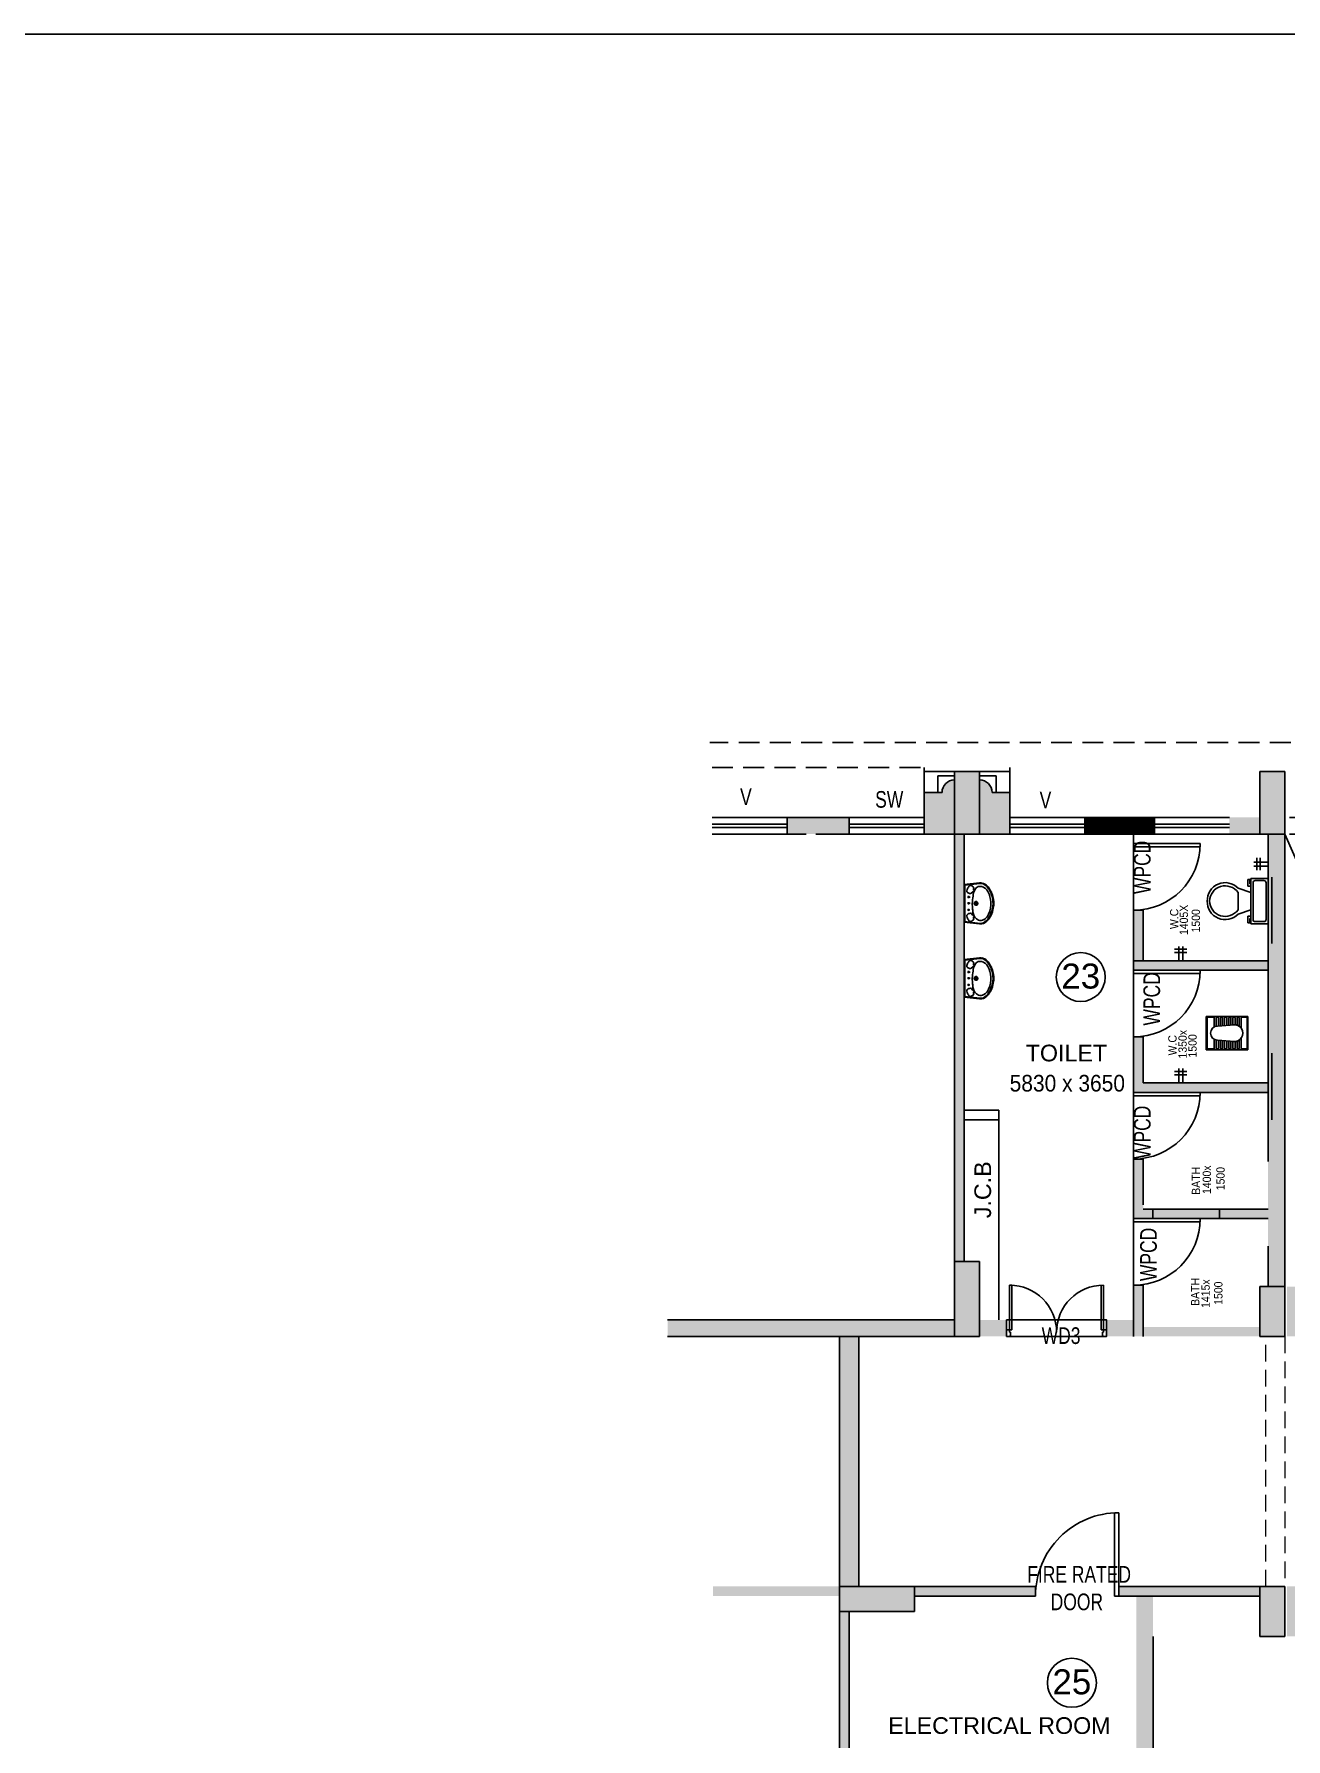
# Model space of a CAD drawing. Extents: x 11034434 to 11724204, y -4674497 to -3911811.
# Drawn here: x 11620267 to 11635292, y -4538362 to -4517903 of the extents above; entities that cross this region are included whole.
import ezdxf

# ---------------------------------------------------------------- set-up
doc = ezdxf.new("R2010")
doc.units = 0
doc.header["$MEASUREMENT"] = 0
for name, pattern in [('CENTER', [0]), ('DASHED', [0.75, 0.5, -0.25]), ('HIDDEN', [0.375, 0.25, -0.125])]:
    doc.linetypes.add(name, pattern=pattern)
doc.layers.get('0').update_dxf_attribs({"color": 251, "linetype": 'CONTINUOUS'})
for name, color, linetype in [('BEAM', 251, 'CONTINUOUS'), ('HATCH', 251, 'CONTINUOUS'), ('HS', 251, 'CONTINUOUS'), ('SECTION', 251, 'CONTINUOUS')]:
    doc.layers.add(name, color=color, linetype=linetype)
doc.styles.add('ARIAL', font='arial.ttf', dxfattribs={"width": 0.75})
doc.styles.get("Standard").update_dxf_attribs({"font": 'arial.ttf'})

msp = doc.modelspace()

# ---------------------------------------------------------------- hatches: boundary and pattern name
at = {"ltscale": 500}
for points in [[(11631314, -4526853, 0.4142136), (11631164, -4527003), (11630949, -4527003), (11630949, -4527303), (11630949, -4527503), (11631314, -4527503), (11631314, -4527503)], [(11631979, -4527303), (11631979, -4527003), (11631764, -4527003, 0.4142136), (11631614, -4526853), (11631614, -4527503), (11631979, -4527503)], [(11630049, -4527303), (11629304, -4527303), (11629304, -4527503), (11629534, -4527503), (11629542.5, -4527503), (11629657.5, -4527503), (11629649, -4527503), (11630049, -4527503)], [(11634614, -4527303), (11634979, -4527303), (11634979, -4527503), (11634614, -4527503)], [(11631429, -4527503), (11631314, -4527503), (11631314, -4532633), (11631429, -4532633)], [(11635076.8, -4532333), (11635076.8, -4532448), (11635079, -4532448), (11635079, -4532933), (11635279, -4532933), (11635279, -4527503), (11635079, -4527503)], [(11633464, -4529938), (11633464, -4530603), (11635079, -4530603), (11635079, -4530488), (11633579, -4530488), (11633579, -4529938)], [(11633464, -4533418), (11633464, -4532918), (11633579, -4532918), (11633579, -4533418)], [(11627870.7, -4533333), (11631314, -4533333), (11631314, -4533533), (11627870.7, -4533533)], [(11631939, -4533533), (11631614, -4533533), (11631614, -4533333), (11631939, -4533333)], [(11633464, -4533533), (11633139, -4533533), (11633139, -4533333), (11633464, -4533333)], [(11634979, -4533418), (11633464, -4533418), (11633464, -4533533), (11634979, -4533533)], [(11628415.2, -4536533), (11629934, -4536533), (11629934, -4536648), (11628415.2, -4536648)], [(11630834, -4536533), (11632285.4, -4536533), (11632285.4, -4536647.8), (11630834, -4536647.8)], [(11633285.4, -4536533.7), (11634979, -4536533.7), (11634979, -4536647.9), (11633285.4, -4536647.9)], [(11633497.2, -4536647.9), (11633497.2, -4540133), (11633697.2, -4540133), (11633697.2, -4536647.9)], [(11629934, -4536833), (11630049, -4536833), (11630049, -4540133), (11629934, -4540133)]]:
    msp.add_hatch(color=256, dxfattribs=at).paths.add_polyline_path(points)
h = msp.add_hatch(color=256, dxfattribs=at)
h.paths.add_polyline_path([(11633579, -4528418), (11633579, -4529023), (11633464, -4529023), (11633464, -4528418)])
h.paths.add_polyline_path([(11633464, -4529023), (11633464, -4529138), (11635079, -4529138), (11635079, -4529023)])
h = msp.add_hatch(color=256, dxfattribs=at)
h.paths.add_polyline_path([(11634495.1, -4532003), (11634495.1, -4532118), (11635079, -4532118), (11635079, -4532003)])
h.paths.add_polyline_path([(11634495.1, -4532118), (11634495.1, -4532003), (11633579, -4532003), (11633579, -4531403), (11633464, -4531403), (11633464, -4532118)])
at = {"layer": 'HATCH', "ltscale": 500}
h = msp.add_hatch(color=251, dxfattribs=at)
h.dxf.hatch_style = 1
h.paths.add_polyline_path([(11633364, -4566323), (11633664, -4566323), (11633664, -4567223), (11633364, -4567223)])
h.paths.add_polyline_path([(11676774, -4570188), (11677674, -4570188), (11677674, -4570488), (11676774, -4570488)])
h.paths.add_polyline_path([(11651189, -4576253), (11651489, -4576253), (11651489, -4577153), (11651189, -4577153)])
h.paths.add_polyline_path([(11673574, -4576253), (11674174, -4576253), (11674174, -4576553), (11673574, -4576553)])
h.paths.add_polyline_path([(11629934, -4558133), (11630684, -4558133), (11630684, -4558433), (11629934, -4558433)])
h.paths.add_polyline_path([(11629934, -4561663), (11630834, -4561663), (11630834, -4561963), (11629934, -4561963)])
h.paths.add_polyline_path([(11666915.7, -4576153), (11667744, -4576153), (11667744, -4576453), (11666915.7, -4576453)])
h.paths.add_polyline_path([(11643159, -4575553), (11643459, -4575553), (11643459, -4576453), (11643159, -4576453)])
h.paths.add_polyline_path([(11636989, -4575703), (11637289, -4575703), (11637289, -4576453), (11636989, -4576453)])
h.paths.add_polyline_path([(11636664, -4576478), (11636964, -4576478), (11636964, -4577228), (11636664, -4577228)])
h.paths.add_polyline_path([(11629934, -4547263), (11630684, -4547263), (11630684, -4547563), (11629934, -4547563)])
h.paths.add_polyline_path([(11676774, -4547263), (11677674, -4547263), (11677674, -4547563), (11676774, -4547563)])
h.paths.add_polyline_path([(11629834, -4566323), (11630134, -4566323), (11630134, -4567223), (11629834, -4567223)])
h.paths.add_polyline_path([(11636664, -4575703), (11636964, -4575703), (11636964, -4576453), (11636664, -4576453)])
h.paths.add_polyline_path([(11676674, -4533533), (11676974, -4533533), (11676974, -4532554.7), (11676674, -4532554.7)])
h.paths.add_polyline_path([(11629934, -4554533), (11630684, -4554533), (11630684, -4554833), (11629934, -4554833)])
h.paths.add_polyline_path([(11658389, -4576253), (11658689, -4576253), (11658689, -4577153), (11658389, -4577153)])
h.paths.add_polyline_path([(11676774, -4527303), (11677674, -4527303), (11677674, -4527603), (11676774, -4527603)])
h.paths.add_polyline_path([(11676774, -4543663), (11677674, -4543663), (11677674, -4543963), (11676774, -4543963)])
h.paths.add_polyline_path([(11629934, -4550933), (11630684, -4550933), (11630684, -4551233), (11629934, -4551233)])
h.paths.add_polyline_path([(11661989, -4570223), (11662289, -4570223), (11662289, -4571123), (11661989, -4571123)])
h.paths.add_polyline_path([(11676774, -4550933), (11677674, -4550933), (11677674, -4551233), (11676774, -4551233)])
h.paths.add_polyline_path([(11634979, -4536533), (11635279, -4536533), (11635279, -4537133), (11634979, -4537133)])
h.paths.add_polyline_path([(11629934, -4536533), (11630834, -4536533), (11630834, -4536833), (11629934, -4536833)])
h.paths.add_polyline_path([(11676774, -4536533), (11677574, -4536533), (11677574, -4536833), (11676774, -4536833)])
h.paths.add_polyline_path([(11673574, -4565263), (11674272.9, -4565263), (11674272.9, -4565563), (11673574, -4565563)])
h.paths.add_polyline_path([(11670744, -4576153), (11671572.3, -4576153), (11671572.3, -4576453), (11670744, -4576453)])
h.paths.add_polyline_path([(11676774, -4558133), (11677674, -4558133), (11677674, -4558433), (11676774, -4558433)])
h.paths.add_polyline_path([(11634979, -4532933), (11635279, -4532933), (11635279, -4533533), (11634979, -4533533)])
h.paths.add_polyline_path([(11635304, -4532933), (11635604, -4532933), (11635604, -4533533), (11635304, -4533533)])
h.paths.add_polyline_path([(11631314, -4532633), (11631614, -4532633), (11631614, -4533533), (11631314, -4533533)])
h.paths.add_polyline_path([(11676774, -4576153), (11677674, -4576153), (11677674, -4576453), (11676774, -4576453)])
h.paths.add_polyline_path([(11649424, -4525003), (11649724, -4525003), (11649724, -4525903), (11649424, -4525903)])
h.paths.add_polyline_path([(11655454, -4525003), (11655754, -4525003), (11655754, -4525903), (11655454, -4525903)])
h.paths.add_polyline_path([(11633364, -4575703), (11633664, -4575703), (11633664, -4576453), (11633364, -4576453)])
h.paths.add_polyline_path([(11635304, -4536533), (11635604, -4536533), (11635604, -4537133), (11635304, -4537133)])
h.paths.add_polyline_path([(11646124, -4525003), (11646424, -4525003), (11646424, -4525903), (11646124, -4525903)])
h.paths.add_polyline_path([(11631314, -4526753), (11631614, -4526753), (11631614, -4527503), (11631314, -4527503)])
h.paths.add_polyline_path([(11634979, -4540133), (11635279, -4540133), (11635279, -4540733), (11634979, -4540733)])
h.paths.add_polyline_path([(11635304, -4540733), (11635604, -4540733), (11635604, -4540133), (11635304, -4540133)])
h.paths.add_polyline_path([(11633364, -4561213), (11633664, -4561213), (11633664, -4561963), (11633364, -4561963)])
h.paths.add_polyline_path([(11634979, -4526753), (11635279, -4526753), (11635279, -4527503), (11634979, -4527503)])
h.paths.add_polyline_path([(11632914, -4576478), (11633664, -4576478), (11633664, -4576778), (11632914, -4576778)])
h.paths.add_polyline_path([(11661989, -4576253), (11662289, -4576253), (11662289, -4577153), (11661989, -4577153)])
h.paths.add_polyline_path([(11633364, -4570223), (11633664, -4570223), (11633664, -4570973), (11633364, -4570973)])
h.paths.add_polyline_path([(11654789, -4576253), (11655089, -4576253), (11655089, -4577153), (11654789, -4577153)])
h.paths.add_polyline_path([(11676774, -4540133), (11677674, -4540133), (11677674, -4540433), (11676774, -4540433)])
h.paths.add_polyline_path([(11629934, -4543663), (11630684, -4543663), (11630684, -4543963), (11629934, -4543963)])
h.paths.add_polyline_path([(11670744, -4576478), (11671344, -4576478), (11671344, -4576778), (11670744, -4576778)])
h.paths.add_polyline_path([(11629659, -4576478), (11630409, -4576478), (11630409, -4576778), (11629659, -4576778)])
h.paths.add_polyline_path([(11667144, -4576478), (11667744, -4576478), (11667744, -4576778), (11667144, -4576778)])
h.paths.add_polyline_path([(11630834, -4540133), (11629934, -4540133), (11629934, -4540433), (11630834, -4540433)])
h.paths.add_polyline_path([(11643159, -4570223), (11643459, -4570223), (11643459, -4571123), (11643159, -4571123)])
h.paths.add_polyline_path([(11647589, -4576253), (11647889, -4576253), (11647889, -4577153), (11647589, -4577153)])
h.paths.add_polyline_path([(11667444, -4570223), (11667744, -4570223), (11667744, -4571123), (11667444, -4571123)])
h.paths.add_polyline_path([(11676774, -4561663), (11677674, -4561663), (11677674, -4561963), (11676774, -4561963)])
h.paths.add_polyline_path([(11676774, -4566923), (11677752.3, -4566923), (11677752.3, -4567223), (11676774, -4567223)])
h.paths.add_polyline_path([(11637734, -4526603), (11638034, -4526603), (11638034, -4527503), (11637734, -4527503)])
edge = h.paths.add_edge_path()
edge.add_line((11658239, -4526603), (11658239, -4527503))
edge.add_line((11670744, -4567223), (11671722.3, -4567223))
edge.add_line((11636664, -4561213), (11636664, -4561963))
edge.add_line((11658539, -4533533), (11658539, -4532633))
edge.add_line((11636964, -4570973), (11636964, -4570223))
edge.add_line((11636989, -4570223), (11636989, -4570973))
h.paths.add_polyline_path([(11655454, -4566923), (11656354, -4566923), (11656354, -4567223), (11655454, -4567223)], flags=17)
h.paths.add_polyline_path([(11640094, -4566323), (11640394, -4566323), (11640394, -4567223), (11640094, -4567223)], flags=17)
h.paths.add_polyline_path([(11636989, -4566473), (11637289, -4566473), (11637289, -4567223), (11636989, -4567223)], flags=17)
h.paths.add_polyline_path([(11636989, -4570223), (11637289, -4570223), (11637289, -4570973), (11636989, -4570973)], flags=17)
h.paths.add_polyline_path([(11645445.7, -4566923), (11646424, -4566923), (11646424, -4567223), (11645445.7, -4567223)], flags=17)
h.paths.add_polyline_path([(11647249.9, -4570223), (11648228.1, -4570223), (11648228.1, -4570523), (11647249.9, -4570523)], flags=17)
h.paths.add_polyline_path([(11660814, -4566923), (11661714, -4566923), (11661714, -4567223), (11660814, -4567223)], flags=17)
h.paths.add_polyline_path([(11649424, -4566923), (11650402.3, -4566923), (11650402.3, -4567223), (11649424, -4567223)], flags=17)
h.paths.add_polyline_path([(11666844, -4566923), (11667744, -4566923), (11667744, -4567223), (11666844, -4567223)], flags=17)
h.paths.add_polyline_path([(11636664, -4566473), (11636964, -4566473), (11636964, -4567223), (11636664, -4567223)], flags=17)
h.paths.add_polyline_path([(11636664, -4570223), (11636964, -4570223), (11636964, -4570973), (11636664, -4570973)], flags=17)
h.paths.add_polyline_path([(11660814, -4540133), (11661714, -4540133), (11661714, -4540433), (11660814, -4540433)], flags=17)
h.paths.add_polyline_path([(11655454, -4532933), (11655754, -4532933), (11655754, -4533533), (11655454, -4533533)], flags=16)
h.paths.add_polyline_path([(11655454, -4547263), (11656354, -4547263), (11656354, -4547563), (11655454, -4547563)], flags=17)
h.paths.add_polyline_path([(11652224, -4531073), (11652824, -4531073), (11652824, -4531373), (11652224, -4531373)], flags=17)
h.paths.add_polyline_path([(11652224, -4533233), (11652824, -4533233), (11652824, -4533533), (11652224, -4533533)], flags=16)
h.paths.add_polyline_path([(11660814, -4561663), (11661714, -4561663), (11661714, -4561963), (11660814, -4561963)], flags=17)
h.paths.add_polyline_path([(11636664, -4561213), (11636964, -4561213), (11636964, -4561963), (11636664, -4561963)], flags=17)
h.paths.add_polyline_path([(11646424, -4551233), (11645524, -4551233), (11645524, -4550933), (11646424, -4550933)], flags=17)
h.paths.add_polyline_path([(11639494, -4558133), (11640394, -4558133), (11640394, -4558433), (11639494, -4558433)], flags=17)
h.paths.add_polyline_path([(11646124, -4561363), (11646424, -4561363), (11646424, -4562263), (11646124, -4562263)], flags=17)
h.paths.add_polyline_path([(11639494, -4561663), (11640394, -4561663), (11640394, -4561963), (11639494, -4561963)], flags=17)
h.paths.add_polyline_path([(11655454, -4558133), (11656354, -4558133), (11656354, -4558433), (11655454, -4558433)], flags=17)
h.paths.add_polyline_path([(11636989, -4561213), (11637289, -4561213), (11637289, -4561963), (11636989, -4561963)], flags=17)
h.paths.add_polyline_path([(11639494, -4554533), (11640394, -4554533), (11640394, -4554833), (11639494, -4554833)], flags=17)
h.paths.add_polyline_path([(11660814, -4543663), (11661714, -4543663), (11661714, -4543963), (11660814, -4543963)], flags=17)
h.paths.add_polyline_path([(11660814, -4554533), (11661714, -4554533), (11661714, -4554833), (11660814, -4554833)], flags=17)
h.paths.add_polyline_path([(11660814, -4550933), (11661714, -4550933), (11661714, -4551233), (11660814, -4551233)], flags=17)
h.paths.add_polyline_path([(11664314, -4565263), (11664914, -4565263), (11664914, -4565563), (11664314, -4565563)], flags=17)
h.paths.add_polyline_path([(11670744, -4547263), (11671644, -4547263), (11671644, -4547563), (11670744, -4547563)], flags=17)
h.paths.add_polyline_path([(11666844, -4547263), (11667744, -4547263), (11667744, -4547563), (11666844, -4547563)], flags=17)
h.paths.add_polyline_path([(11649424, -4554233), (11649724, -4554233), (11649724, -4555133), (11649424, -4555133)], flags=17)
h.paths.add_polyline_path([(11655454, -4554533), (11656354, -4554533), (11656354, -4554833), (11655454, -4554833)], flags=17)
h.paths.add_polyline_path([(11670744, -4566923), (11671722.3, -4566923), (11671722.3, -4567223), (11670744, -4567223)], flags=17)
h.paths.add_polyline_path([(11646124, -4554233), (11646424, -4554233), (11646424, -4555133), (11646124, -4555133)], flags=17)
h.paths.add_polyline_path([(11667444, -4554233), (11667744, -4554233), (11667744, -4555133), (11667444, -4555133)], flags=17)
h.paths.add_polyline_path([(11649424, -4547263), (11650324, -4547263), (11650324, -4547563), (11649424, -4547563)], flags=17)
h.paths.add_polyline_path([(11662541.5, -4533233), (11663441.5, -4533233), (11663441.5, -4533533), (11662541.5, -4533533)], flags=17)
h.paths.add_polyline_path([(11666844, -4533233), (11667744, -4533233), (11667744, -4533533), (11666844, -4533533)], flags=17)
h.paths.add_polyline_path([(11670744, -4533233), (11671644, -4533233), (11671644, -4533533), (11670744, -4533533)], flags=17)
h.paths.add_polyline_path([(11655454, -4550933), (11656354, -4550933), (11656354, -4551233), (11655454, -4551233)], flags=17)
h.paths.add_polyline_path([(11649424, -4550933), (11650324, -4550933), (11650324, -4551233), (11649424, -4551233)], flags=17)
h.paths.add_polyline_path([(11642994, -4565263), (11643594, -4565263), (11643594, -4565563), (11642994, -4565563)], flags=17)
h.paths.add_polyline_path([(11655454, -4540133), (11656354, -4540133), (11656354, -4540433), (11655454, -4540433)], flags=17)
h.paths.add_polyline_path([(11639494, -4550933), (11640394, -4550933), (11640394, -4551233), (11639494, -4551233)], flags=17)
h.paths.add_polyline_path([(11670744, -4550933), (11671644, -4550933), (11671644, -4551233), (11670744, -4551233)], flags=17)
h.paths.add_polyline_path([(11666844, -4550933), (11667744, -4550933), (11667744, -4551233), (11666844, -4551233)], flags=17)
h.paths.add_polyline_path([(11670744, -4554233), (11671044, -4554233), (11671044, -4555133), (11670744, -4555133)], flags=17)
h.paths.add_polyline_path([(11649424, -4557833), (11649724, -4557833), (11649724, -4558733), (11649424, -4558733)], flags=17)
h.paths.add_polyline_path([(11670744, -4561363), (11671044, -4561363), (11671044, -4562263), (11670744, -4562263)], flags=17)
h.paths.add_polyline_path([(11655454, -4543663), (11656354, -4543663), (11656354, -4543963), (11655454, -4543963)], flags=17)
h.paths.add_polyline_path([(11667444, -4543363), (11667744, -4543363), (11667744, -4544263), (11667444, -4544263)], flags=17)
h.paths.add_polyline_path([(11670744, -4543363), (11671044, -4543363), (11671044, -4544263), (11670744, -4544263)], flags=17)
h.paths.add_polyline_path([(11645524, -4547263), (11646424, -4547263), (11646424, -4547563), (11645524, -4547563)], flags=17)
h.paths.add_polyline_path([(11660618.7, -4547262.8), (11661714, -4547263), (11661714, -4547563), (11660618.7, -4547562.8)], flags=17)
h.paths.add_polyline_path([(11639494, -4547263), (11640394, -4547263), (11640394, -4547563), (11639494, -4547563)], flags=17)
h.paths.add_polyline_path([(11654449.9, -4570223), (11655428.1, -4570223), (11655428.1, -4570523), (11654449.9, -4570523)], flags=17)
h.paths.add_polyline_path([(11646124, -4557833), (11646424, -4557833), (11646424, -4558733), (11646124, -4558733)], flags=17)
h.paths.add_polyline_path([(11641979, -4527503), (11642279, -4527503), (11642279, -4526703), (11641979, -4526703)], flags=17)
h.paths.add_polyline_path([(11670744, -4539833), (11671044, -4539833), (11671044, -4540733), (11670744, -4540733)], flags=17)
h.paths.add_polyline_path([(11646124, -4530473), (11646424, -4530473), (11646424, -4531373), (11646124, -4531373)], flags=17)
h.paths.add_polyline_path([(11660814, -4536533), (11661714, -4536533), (11661714, -4536833), (11660814, -4536833)], flags=17)
h.paths.add_polyline_path([(11655454, -4530473), (11655754, -4530473), (11655754, -4531373), (11655454, -4531373)], flags=17)
h.paths.add_polyline_path([(11641979, -4532633), (11642279, -4532633), (11642279, -4533533), (11641979, -4533533)], flags=17)
h.paths.add_polyline_path([(11658239, -4532633), (11658539, -4532633), (11658539, -4533533), (11658239, -4533533)], flags=16)
h.paths.add_polyline_path([(11639494, -4536533), (11640394, -4536533), (11640394, -4536833), (11639494, -4536833)], flags=17)
h.paths.add_polyline_path([(11649424, -4536533), (11650069, -4536533), (11650069, -4536833), (11649424, -4536833)], flags=17)
h.paths.add_polyline_path([(11637734, -4532633), (11638034, -4532633), (11638034, -4533533), (11637734, -4533533)], flags=17)
h.paths.add_polyline_path([(11667444, -4526603), (11667744, -4526603), (11667744, -4527503), (11667444, -4527503)], flags=17)
h.paths.add_polyline_path([(11646124, -4532633), (11646424, -4532633), (11646424, -4533533), (11646124, -4533533)], flags=17)
h.paths.add_polyline_path([(11662841.5, -4526603), (11663141.5, -4526603), (11663141.5, -4527503), (11662841.5, -4527503)], flags=17)
h.paths.add_polyline_path([(11670744, -4536533), (11671644, -4536533), (11671644, -4536833), (11670744, -4536833)], flags=17)
h.paths.add_polyline_path([(11646124, -4543363), (11646424, -4543363), (11646424, -4544263), (11646124, -4544263)], flags=17)
h.paths.add_polyline_path([(11639494, -4540133), (11640394, -4540133), (11640394, -4540433), (11639494, -4540433)], flags=17)
h.paths.add_polyline_path([(11658239, -4526603), (11658539, -4526603), (11658539, -4527503), (11658239, -4527503)], flags=17)
h.paths.add_polyline_path([(11666844, -4536533), (11667744, -4536533), (11667744, -4536833), (11666844, -4536833)], flags=17)
h.paths.add_polyline_path([(11670744, -4526603), (11671044, -4526603), (11671044, -4527503), (11670744, -4527503)], flags=17)
h.paths.add_polyline_path([(11658049.9, -4570223), (11659028.1, -4570223), (11659028.1, -4570523), (11658049.9, -4570523)], flags=17)
h.paths.add_polyline_path([(11655454, -4536533), (11656354, -4536533), (11656354, -4536833), (11655454, -4536833)], flags=17)
h.paths.add_polyline_path([(11655454, -4561663), (11656354, -4561663), (11656354, -4561963), (11655454, -4561963)], flags=17)
h.paths.add_polyline_path([(11649424, -4539833), (11649724, -4539833), (11649724, -4540733), (11649424, -4540733)], flags=17)
h.paths.add_polyline_path([(11660814, -4558133), (11661714, -4558133), (11661714, -4558433), (11660814, -4558433)], flags=17)
h.paths.add_polyline_path([(11646124, -4540733), (11646424, -4540733), (11646424, -4539835.4), (11646124, -4539835.4)], flags=17)
h.paths.add_polyline_path([(11667444, -4557833), (11667744, -4557833), (11667744, -4558733), (11667444, -4558733)], flags=17)
h.paths.add_polyline_path([(11649424, -4561363), (11649724, -4561363), (11649724, -4562263), (11649424, -4562263)], flags=17)
h.paths.add_polyline_path([(11670744, -4557833), (11671044, -4557833), (11671044, -4558733), (11670744, -4558733)], flags=17)
h.paths.add_polyline_path([(11645445.7, -4536533), (11646424, -4536533), (11646424, -4536833), (11645445.7, -4536833)], flags=17)
h.paths.add_polyline_path([(11667444, -4561363), (11667744, -4561363), (11667744, -4562263), (11667444, -4562263)], flags=17)
h.paths.add_polyline_path([(11649424, -4543363), (11649724, -4543363), (11649724, -4544263), (11649424, -4544263)], flags=17)
h.paths.add_polyline_path([(11639494, -4543663), (11640394, -4543663), (11640394, -4543963), (11639494, -4543963)], flags=17)
h.paths.add_polyline_path([(11667444, -4539833), (11667744, -4539833), (11667744, -4540733), (11667444, -4540733)], flags=17)
h.paths.add_polyline_path([(11671044, -4570280.2), (11670744, -4570280.2), (11670744, -4571201.3), (11671044, -4571201.3)])
at = {"layer": 'HS', "linetype": 'CENTER', "ltscale": 500, "true_color": 0x636466}
h = msp.add_hatch(dxfattribs=at)
h.set_pattern_fill('ANSI31', color=251)
h.set_pattern_definition([(45, (348973.33256, 82478.97014), (-0.0883883476483, 0.0883883476483), [])])
h.paths.add_polyline_path([(11633714, -4527303), (11632879, -4527303), (11632879, -4527503), (11633295.8, -4527503), (11633714, -4527503)])
at = {"layer": 'HS', "ltscale": 500}
h = msp.add_hatch(color=256, dxfattribs=at)
h.dxf.hatch_style = 1
h.paths.add_polyline_path([(11630164, -4533533), (11629934, -4533533), (11629934, -4536533), (11630164, -4536533)])

# ---------------------------------------------------------------- linework, layer by layer
at = {"color": 240, "linetype": 'CENTER', "ltscale": 500, "true_color": 0xed1f24}
msp.add_line((11677874, -4517903), (11597874, -4517903), dxfattribs=at)
at = {"linetype": 'DASHED', "lineweight": 25, "ltscale": 500}
for p, q in [((11646224, -4526403), (11628377, -4526403)), ((11628404, -4526703), (11630949, -4526703)), ((11630949, -4526753), (11630949, -4526703)), ((11631979, -4526753), (11631979, -4526703)), ((11637834, -4527303), (11635279, -4527303)), ((11637834, -4527503), (11635279, -4527503))]:
    msp.add_line(p, q, dxfattribs=at)
at = {"lineweight": 25}
for p, q in [((11630949, -4527003), (11630949, -4526753)), ((11630949, -4526753), (11631979, -4526753)), ((11631114, -4527003), (11631114, -4526803)), ((11631114, -4526803), (11631314, -4526803)), ((11631314, -4533533), (11631314, -4526753)), ((11631614, -4527503), (11631614, -4526753)), ((11631814, -4526803), (11631614, -4526803)), ((11631814, -4527003), (11631814, -4526803)), ((11631979, -4527003), (11631979, -4526753)), ((11634979, -4526753), (11634979, -4527503)), ((11635279, -4526753), (11634979, -4526753)), ((11635279, -4533533), (11635279, -4526753)), ((11630949, -4527003), (11631164, -4527003)), ((11630949, -4527003), (11630949, -4527503)), ((11631979, -4527003), (11631764, -4527003)), ((11631979, -4527003), (11631979, -4527503)), ((11628404, -4527303), (11630949, -4527303)), ((11629304, -4527303), (11628404, -4527303)), ((11629304, -4527383), (11628404, -4527383)), ((11629304, -4527303), (11629304, -4527503)), ((11630049, -4527303), (11630049, -4527503)), ((11630949, -4527303), (11630049, -4527303)), ((11630949, -4527383), (11630049, -4527383)), ((11634614, -4527303), (11631979, -4527303)), ((11632879, -4527303), (11632879, -4527503)), ((11633714, -4527303), (11633714, -4527503)), ((11629304, -4527423), (11628404, -4527423)), ((11628404, -4527503), (11629534, -4527503)), ((11629304, -4527503), (11628404, -4527503)), ((11629649, -4527503), (11631314, -4527503)), ((11630949, -4527423), (11630049, -4527423)), ((11630949, -4527503), (11630049, -4527503)), ((11631314, -4527503), (11632879, -4527503)), ((11631429, -4527503), (11631429, -4532633)), ((11632367.2, -4527503), (11632638.7, -4527503)), ((11632638.7, -4527503), (11632910.3, -4527503)), ((11632879, -4527503), (11633295.8, -4527503)), ((11633279, -4527503), (11633714, -4527503)), ((11633295.8, -4527503), (11633748.3, -4527503)), ((11633464, -4528418), (11633464, -4527503)), ((11633464, -4527618), (11634264, -4527618)), ((11633869.3, -4527503), (11633597.7, -4527503)), ((11634979, -4527503), (11633869.3, -4527503)), ((11634340.1, -4527503), (11634611.6, -4527503)), ((11634611.6, -4527503), (11634883.2, -4527503)), ((11634979, -4527503), (11635279, -4527503)), ((11635079, -4531433), (11635079, -4527503)), ((11635279, -4527503), (11637799, -4533223.5)), ((11633464, -4527658), (11634263, -4527658)), ((11634941.9, -4527934.8), (11634941.9, -4527787.9)), ((11634981.9, -4527934.8), (11634981.9, -4527787.9)), ((11635079, -4527840.4), (11634907.8, -4527840.4)), ((11635079, -4527890.4), (11634907.8, -4527890.4)), ((11635124, -4528818), (11635124, -4528019)), ((11631429, -4528108.9), (11631613.7, -4528088.2)), ((11631429, -4528116.9), (11631620.4, -4528095.4)), ((11631429, -4528108.9), (11631429, -4528561.4)), ((11631438.6, -4528124), (11631439.7, -4528541.9)), ((11634872.1, -4528204.6), (11634716.9, -4528152.9)), ((11634716.9, -4528204.6), (11634716.9, -4528411.5)), ((11634833.3, -4528127.1), (11634833.3, -4528049.5)), ((11634833.3, -4528049.5), (11634859.2, -4528049.5)), ((11634872.1, -4528127.1), (11634833.3, -4528127.1)), ((11634859.2, -4528049.5), (11634859.2, -4528101.2)), ((11634859.2, -4528101.2), (11634872.1, -4528101.2)), ((11634872.1, -4528579.6), (11634872.1, -4528036.5)), ((11634872.1, -4528036.5), (11635079, -4528036.5)), ((11634898, -4528527.9), (11634898, -4528088.3)), ((11635027.3, -4528062.4), (11634923.8, -4528062.4)), ((11635053.1, -4528088.3), (11635053.1, -4528527.9)), ((11635079, -4528036.5), (11635079, -4528579.6)), ((11631500.9, -4528259.8), (11631468.4, -4528259.8)), ((11631500.9, -4528334.5), (11631468.4, -4528334.5)), ((11631495.7, -4528413.8), (11631468.4, -4528413.8)), ((11631483.4, -4528271.9), (11631483.4, -4528245.6)), ((11631483.4, -4528346.6), (11631483.4, -4528320.4)), ((11631483.4, -4528425.9), (11631483.4, -4528399.7)), ((11631602.4, -4528336), (11631541, -4528336)), ((11631572.3, -4528305.8), (11631572.3, -4528366.1)), ((11633464, -4528418), (11633579, -4528418)), ((11633579, -4528418), (11633579, -4529023)), ((11634872.1, -4528411.5), (11634716.9, -4528463.3)), ((11631429, -4528553.4), (11631620.4, -4528574.8)), ((11631429, -4528561.4), (11631613.7, -4528582.1)), ((11634833.3, -4528489.1), (11634833.3, -4528566.7)), ((11634872.1, -4528489.1), (11634833.3, -4528489.1)), ((11634833.3, -4528566.7), (11634859.2, -4528566.7)), ((11634859.2, -4528566.7), (11634859.2, -4528515)), ((11634859.2, -4528515), (11634872.1, -4528515)), ((11635079, -4528579.6), (11634872.1, -4528579.6)), ((11635027.3, -4528553.8), (11634923.8, -4528553.8)), ((11631429, -4529008.5), (11631613.7, -4528987.8)), ((11631429, -4529016.5), (11631620.4, -4528995)), ((11631429, -4529008.5), (11631429, -4529460.9)), ((11631438.6, -4529023.6), (11631439.7, -4529441.5)), ((11633579, -4529023), (11635079, -4529023)), ((11634100.5, -4528885.9), (11633953.6, -4528885.9)), ((11634100.5, -4528925.9), (11633953.6, -4528925.9)), ((11634006.1, -4529023), (11634006.1, -4528851.8)), ((11634056.1, -4529023), (11634056.1, -4528851.8)), ((11631500.9, -4529159.3), (11631468.4, -4529159.3)), ((11631500.9, -4529234.1), (11631468.4, -4529234.1)), ((11631483.4, -4529171.4), (11631483.4, -4529145.2)), ((11631483.4, -4529246.2), (11631483.4, -4529220)), ((11631602.4, -4529235.6), (11631541, -4529235.6)), ((11631572.3, -4529205.3), (11631572.3, -4529265.7)), ((11633464, -4529138), (11635079, -4529138)), ((11633464, -4529138), (11633464, -4532068)), ((11633464, -4529178), (11634263, -4529178)), ((11631429, -4529453), (11631620.4, -4529474.4)), ((11631429, -4529460.9), (11631613.7, -4529481.6)), ((11631495.7, -4529313.4), (11631468.4, -4529313.4)), ((11631483.4, -4529325.5), (11631483.4, -4529299.2)), ((11634836.4, -4529692.3), (11634336.4, -4529692.3)), ((11634336.4, -4529692.3), (11634336.4, -4530092.3)), ((11634346.4, -4529712.3), (11634346.4, -4530072.3)), ((11634356.4, -4529702.3), (11634421.4, -4529702.3)), ((11634431.4, -4529817.3), (11634431.4, -4529712.3)), ((11634456.4, -4529808.7), (11634456.4, -4529712.3)), ((11634466.4, -4529702.3), (11634471.4, -4529702.3)), ((11634674.4, -4529792.3), (11634471.4, -4529807.3)), ((11634481.4, -4529806.6), (11634481.4, -4529712.3)), ((11634506.4, -4529804.8), (11634506.4, -4529712.3)), ((11634516.4, -4529702.3), (11634521.4, -4529702.3)), ((11634531.4, -4529802.9), (11634531.4, -4529712.3)), ((11634556.4, -4529801.1), (11634556.4, -4529712.3)), ((11634566.4, -4529702.3), (11634571.4, -4529702.3)), ((11634581.4, -4529799.2), (11634581.4, -4529712.3)), ((11634606.4, -4529797.4), (11634606.4, -4529712.3)), ((11634616.4, -4529702.3), (11634621.4, -4529702.3)), ((11634631.4, -4529795.5), (11634631.4, -4529712.3)), ((11634656.4, -4529793.7), (11634656.4, -4529712.3)), ((11634666.4, -4529702.3), (11634671.4, -4529702.3)), ((11634681.4, -4529792.6), (11634681.4, -4529712.3)), ((11634706.4, -4529797.6), (11634706.4, -4529712.3)), ((11634716.4, -4529702.3), (11634721.4, -4529702.3)), ((11634731.4, -4529810.1), (11634731.4, -4529712.3)), ((11634756.4, -4529835), (11634756.4, -4529712.3)), ((11634766.4, -4529702.3), (11634816.4, -4529702.3)), ((11634826.4, -4530072.3), (11634826.4, -4529712.3)), ((11634836.4, -4530092.3), (11634836.4, -4529692.3)), ((11633464, -4529938), (11633579, -4529938)), ((11633579, -4529938), (11633579, -4530488)), ((11634431.4, -4529967.3), (11634431.4, -4530072.3)), ((11634456.4, -4529976), (11634456.4, -4530072.3)), ((11634674.4, -4529992.3), (11634471.4, -4529977.3)), ((11634481.4, -4529978.1), (11634481.4, -4530072.3)), ((11634506.4, -4529979.9), (11634506.4, -4530072.3)), ((11634531.4, -4529981.8), (11634531.4, -4530072.3)), ((11634556.4, -4529983.6), (11634556.4, -4530072.3)), ((11634581.4, -4529985.5), (11634581.4, -4530072.3)), ((11634606.4, -4529987.3), (11634606.4, -4530072.3)), ((11634631.4, -4529989.2), (11634631.4, -4530072.3)), ((11634656.4, -4529991), (11634656.4, -4530072.3)), ((11634681.4, -4529992.1), (11634681.4, -4530072.3)), ((11634706.4, -4529987.1), (11634706.4, -4530072.3)), ((11634731.4, -4529974.5), (11634731.4, -4530072.3)), ((11634756.4, -4529949.7), (11634756.4, -4530072.3)), ((11634336.4, -4530092.3), (11634836.4, -4530092.3)), ((11634356.4, -4530082.3), (11634421.4, -4530082.3)), ((11634466.4, -4530082.3), (11634471.4, -4530082.3)), ((11634516.4, -4530082.3), (11634521.4, -4530082.3)), ((11634566.4, -4530082.3), (11634571.4, -4530082.3)), ((11634616.4, -4530082.3), (11634621.4, -4530082.3)), ((11634666.4, -4530082.3), (11634671.4, -4530082.3)), ((11634716.4, -4530082.3), (11634721.4, -4530082.3)), ((11634766.4, -4530082.3), (11634816.4, -4530082.3)), ((11635124, -4530933), (11635124, -4530134)), ((11634100.5, -4530350.9), (11633953.6, -4530350.9)), ((11634100.5, -4530390.9), (11633953.6, -4530390.9)), ((11634006.1, -4530488), (11634006.1, -4530316.8)), ((11634056.1, -4530488), (11634056.1, -4530316.8)), ((11633464, -4530603), (11635079, -4530603)), ((11633464, -4530643), (11634263, -4530643)), ((11633579, -4530488), (11635079, -4530488)), ((11631429, -4530818), (11631844, -4530818)), ((11631844, -4530818), (11631844, -4533333)), ((11631429, -4530933), (11631844, -4530933)), ((11633464, -4531403), (11633579, -4531403)), ((11633579, -4531403), (11633579, -4531953)), ((11633464, -4532118), (11633464, -4533533)), ((11633464, -4532118), (11635079, -4532118)), ((11633579, -4532003), (11635079, -4532003)), ((11633464, -4532158), (11634263, -4532158)), ((11635079, -4532933), (11635079, -4532448)), ((11631614, -4532633), (11631314, -4532633)), ((11631614, -4533533), (11631614, -4532633)), ((11631975, -4533481), (11631975, -4532917)), ((11631975, -4532917), (11632003, -4532917)), ((11632003, -4533453), (11632003, -4532917)), ((11633075, -4533453), (11633075, -4532917)), ((11633103, -4533481), (11633103, -4532917)), ((11633464, -4532918), (11633579, -4532918)), ((11633579, -4532918), (11633579, -4533533)), ((11634979, -4532933), (11634979, -4533533)), ((11635279, -4532933), (11634979, -4532933)), ((11629934, -4540133), (11629934, -4533533)), ((11630164, -4533533), (11630164, -4536533)), ((11631314, -4533533), (11631614, -4533533)), ((11631939, -4533533), (11631939, -4533418)), ((11632003, -4533453), (11631939, -4533453)), ((11631939, -4533533), (11631975, -4533533)), ((11633139, -4533533), (11631939, -4533533)), ((11631987, -4533481), (11631975, -4533481)), ((11631975, -4533533), (11631975, -4533531)), ((11631987, -4533521), (11631985, -4533521)), ((11631987, -4533521), (11631987, -4533481)), ((11633139, -4533453), (11633075, -4533453)), ((11633091, -4533481), (11633103, -4533481)), ((11633091, -4533521), (11633091, -4533481)), ((11633091, -4533521), (11633093, -4533521)), ((11633103, -4533533), (11633103, -4533531)), ((11633139, -4533533), (11633103, -4533533)), ((11634979, -4533533), (11635279, -4533533)), ((11633235.4, -4536647.9), (11633236, -4535649.2)), ((11633285.4, -4536648), (11633286, -4535648)), ((11630834, -4536533), (11629934, -4536533)), ((11630834, -4536833), (11630834, -4536533)), ((11632285.4, -4536533.5), (11630834, -4536533)), ((11632285.4, -4536533.5), (11632285.4, -4536647.8)), ((11633285.4, -4536532.9), (11633285.4, -4536648)), ((11634979, -4536533), (11633285.4, -4536533.7)), ((11634979, -4536533), (11634979, -4537133)), ((11635279, -4536533), (11634979, -4536533)), ((11635279, -4537133), (11635279, -4536533)), ((11632285.4, -4536647.9), (11630834, -4536647.9)), ((11633235.4, -4536647.9), (11633285.4, -4536648)), ((11634979, -4536647.9), (11633285.4, -4536647.9)), ((11629934, -4536833), (11630834, -4536833)), ((11630049, -4540133), (11630049, -4536833)), ((11633697.2, -4540133), (11633697.2, -4537133)), ((11634979, -4537133), (11635279, -4537133))]:
    msp.add_line(p, q, dxfattribs=at)
at = {"lineweight": 25, "ltscale": 2}
for p, q in [((11632879, -4527383), (11631979, -4527383)), ((11634614, -4527383), (11633714, -4527383)), ((11632879, -4527423), (11631979, -4527423)), ((11634614, -4527423), (11633714, -4527423))]:
    msp.add_line(p, q, dxfattribs=at)
at = {"lineweight": 25, "ltscale": 500}
msp.add_line((11635079, -4532118), (11634818.6, -4532118), dxfattribs=at)
at = {"lineweight": -3, "ltscale": 500}
for centre in [(11632829.3, -4529219), (11632722.6, -4537688.7)]:
    msp.add_circle(centre, 293.8, dxfattribs=at)
at = {"lineweight": -3}
for centre, start, end in [((11631314, -4527003), 90, 180), ((11631614, -4527003), 0, 90)]:
    msp.add_arc(centre, 150, start, end, dxfattribs=at)
for centre, radius, start, end in [((11634356.4, -4529712.3), 10, 90, 180.00309), ((11634471.4, -4529892.3), 85, 90, 270), ((11634421.4, -4529712.3), 10, 0, 90), ((11634466.4, -4529712.3), 10, 90, 180), ((11634471.4, -4529712.3), 10, 0, 90), ((11634516.4, -4529712.3), 10, 90, 180), ((11634521.4, -4529712.3), 10, 0, 90), ((11634566.4, -4529712.3), 10, 90, 180), ((11634571.4, -4529712.3), 10, 0, 90), ((11634616.4, -4529712.3), 10, 90, 180), ((11634621.4, -4529712.3), 10, 0, 90), ((11634666.4, -4529712.3), 10, 90, 180), ((11634674.4, -4529892.3), 100, 261.55022, 98.44978), ((11634671.4, -4529712.3), 10, 0, 90), ((11634716.4, -4529712.3), 10, 90, 180), ((11634721.4, -4529712.3), 10, 0, 90), ((11634766.4, -4529712.3), 10, 90, 180), ((11634816.4, -4529712.3), 10, 0, 90), ((11634356.4, -4530072.3), 10, 180, 270), ((11634421.4, -4530072.3), 10, 270, 0), ((11634466.4, -4530072.3), 10, 180, 270), ((11634471.4, -4530072.3), 10, 270, 0), ((11634516.4, -4530072.3), 10, 180, 270), ((11634521.4, -4530072.3), 10, 270, 0), ((11634566.4, -4530072.3), 10, 180, 270), ((11634571.4, -4530072.3), 10, 270, 0), ((11634616.4, -4530072.3), 10, 180, 270), ((11634621.4, -4530072.3), 10, 270, 0), ((11634666.4, -4530072.3), 10, 180, 270), ((11634671.4, -4530072.3), 10, 270, 0), ((11634716.4, -4530072.3), 10, 180, 270), ((11634721.4, -4530072.3), 10, 270, 0), ((11634766.4, -4530072.3), 10, 180, 270), ((11634816.4, -4530072.3), 10, 270, 0), ((11631975, -4533481), 564, 0, 90), ((11633103, -4533481), 564, 90, 180), ((11631975, -4533521), 10, 270, 0), ((11633103, -4533521), 10, 180, 270)]:
    msp.add_arc(centre, radius, start, end)
for centre, major_axis, start_param, end_param in [((11633464, -4527618), (-800, -1.7), 1.568716, 3.1395123), ((11631414.4, -4528128.8), (0, -24.7), 1.7654674, 2.50956), ((11631495.2, -4528184.9), (0, -34), 4.2221211, 5.0849582), ((11631503.8, -4528169), (0.1, -49.2), -0.960797, -0.2254119), ((11631584, -4528211.2), (-0.3, -126.1), 4.0271905, 4.3730335), ((11631505, -4528140.5), (0, -20.7), 2.6618836, 4.2448997), ((11631501.7, -4528186.4), (-0.1, -31.9), -0.2767666, 0.5253072), ((11631496.7, -4528176.1), (0.3, -56.9), 2.1764576, 2.8166911), ((11631543.3, -4528221.6), (0.2, -26.8), 3.6288583, 4.4202337), ((11631535.8, -4528204.8), (-0.03, -8.55), 1.4551881, 3.796569), ((11631702.3, -4528259.2), (0.1, -166.8), 4.1811118, 4.6415593), ((11631549.5, -4528172.2), (-6.08, -6.08), 4.7305459, 6.1279799), ((11631550.5, -4528173.6), (6.17, -6.17), 4.3547788, 6.0271235), ((11631529.5, -4528154.9), (0, -17.9), 0.8808481, 2.2609081), ((11631631.8, -4528206.9), (0, -80.1), 3.5544949, 4.2995475), ((11631620.3, -4528225.9), (0, -94.7), 2.8905372, 3.3629836), ((11631623.8, -4528170.8), (-0.1, -83.2), 2.8501182, 3.2647513), ((11631627.4, -4528173.2), (0, -78.1), 2.5623759, 3.2316934), ((11631602.3, -4528253.1), (0.2, -126), 2.0540554, 2.8027512), ((11631626.4, -4528194.9), (-0.1, -106), 2.3105523, 2.9425723), ((11631610.9, -4528215.8), (-0.1, -123.1), 2.1274352, 2.6400922), ((11631495.3, -4528319.7), (0.2, -287), 1.8089811, 2.3228038), ((11631501.7, -4528322.1), (0, -247.5), 1.5798089, 2.1127917), ((11631563.7, -4528281.4), (-0.2, -200.3), 1.8682154, 2.2817889), ((11631474.2, -4528335.5), (0, -302.7), 1.155365, 1.9521887), ((11634561.7, -4528300.3), (-151.4, 151.4), 4.6862388, 7.1051456), ((11634562.5, -4528313.6), (-133.6, 133.6), 4.5416015, 7.0393183), ((11634920.6, -4528085), (-16.2, 16.2), -0.9272954, 0.9272949), ((11635030.5, -4528085), (16.2, 16.2), 5.3558899, 7.2104803), ((11631483.4, -4528259.8), (0.02, -6.43), 3.1390351, 9.4222204), ((11631483.4, -4528413.8), (0.02, -6.43), 3.1390351, 9.4222204), ((11631483.4, -4528334.5), (0.08, -6.43), 3.1288296, 9.4120149), ((11632327.2, -4528369.7), (0.8, -800.7), 4.5581593, 4.668067), ((11632259.4, -4528332), (0.1, -732.1), -1.5666704, -1.4740791), ((11631826.3, -4528380.9), (-0.3, -296.4), -1.4957942, -1.328336), ((11631572.3, -4528336), (0, -21.6), 3.1412542, 9.4244395), ((11631572.3, -4528336), (-0.1, -15.5), 3.1453081, 9.4284934), ((11631572.3, -4528336), (0, -10.9), 3.1420474, 9.4252327), ((11631488.7, -4528346.5), (-0.1, -293.9), 0.8098555, 1.4144101), ((11631452.3, -4528339.8), (0, -297.5), 1.1414952, 1.637774), ((11631511.7, -4528331.3), (-0.1, -274.2), 1.3465941, 1.8651752), ((11634561.7, -4528315.9), (151.4, 151.4), 2.3196319, 4.7385387), ((11634562.5, -4528302.6), (-133.6, 133.6), 0.8146628, 3.3123796), ((11631406.7, -4528536.4), (0, -33.5), 0.7272512, 1.402875), ((11631495.2, -4528487.5), (0, -34), 4.3398197, 5.2026568), ((11631503.8, -4528503.3), (0.3, -49.2), 3.3597347, 4.0951198), ((11631584, -4528461.2), (1.1, -126.1), -1.2380362, -0.8921931), ((11631505, -4528531.9), (0, -20.7), -1.1015071, 0.481509), ((11631501.7, -4528486), (0, -31.9), 2.6203276, 3.4224013), ((11631496.7, -4528496.3), (-0.3, -56.9), 0.3249018, 0.9651353), ((11631543.3, -4528450.8), (-0.2, -26.8), -1.2786411, -0.4872657), ((11631535.5, -4528468.9), (0, -7.39), -0.7277236, 1.3733367), ((11631647.2, -4528436.4), (0, -109.8), -1.4310172, -0.4361462), ((11631549.5, -4528500.2), (-6.08, -6.08), 4.8675944, 6.2650284), ((11631549.7, -4528498), (5.47, -5.47), 2.0970528, 3.5418085), ((11631529.5, -4528517.5), (0, -17.9), 0.8806845, 2.2607445), ((11631628.8, -4528470.7), (0, -70.9), -0.4051992, 0.5657295), ((11631626.9, -4528483.5), (0, -99.5), -0.132539, 0.8487312), ((11631625, -4528480.5), (0.1, -94.4), -0.0496578, 0.8381164), ((11631593.1, -4528412), (-0.2, -139.7), 0.5575633, 1.1937865), ((11631496.5, -4528353.1), (0, -275.4), 0.8065414, 1.1809149), ((11634920.6, -4528531.2), (-16.2, 16.2), 0.6435009, 2.4980913), ((11635030.5, -4528531.2), (16.2, 16.2), 3.7850936, 5.6396839), ((11631414.4, -4529028.4), (0, -24.7), 1.7654674, 2.50956), ((11631584, -4529110.8), (-0.3, -126.1), 4.0271905, 4.3730335), ((11631505, -4529040), (0, -20.7), 2.6618836, 4.2448997), ((11631496.7, -4529075.7), (0.3, -56.9), 2.1764576, 2.8166911), ((11631529.5, -4529054.4), (0, -17.9), 0.8808481, 2.2609081), ((11631631.8, -4529106.5), (0, -80.1), 3.5544949, 4.2995475), ((11631620.3, -4529125.5), (0, -94.7), 2.8905372, 3.3629836), ((11631623.8, -4529070.4), (-0.1, -83.2), 2.8501182, 3.2647513), ((11631627.4, -4529072.8), (0, -78.1), 2.5623759, 3.2316934), ((11631602.3, -4529152.7), (0.2, -126), 2.0540554, 2.8027512), ((11631626.4, -4529094.5), (-0.1, -106), 2.3105523, 2.9425723), ((11631610.9, -4529115.3), (-0.1, -123.1), 2.1274352, 2.6400922), ((11631495.3, -4529219.3), (0.2, -287), 1.8089811, 2.3228038), ((11631563.7, -4529180.9), (-0.2, -200.3), 1.8682154, 2.2817889), ((11631495.2, -4529084.5), (0, -34), 4.2221211, 5.0849582), ((11631503.8, -4529068.6), (0.1, -49.2), -0.960797, -0.2254119), ((11631483.4, -4529159.3), (0.02, -6.43), 3.1390351, 9.4222204), ((11631483.4, -4529234.1), (0.08, -6.43), 3.1288296, 9.4120149), ((11631501.7, -4529086), (-0.1, -31.9), -0.2767666, 0.5253072), ((11631543.3, -4529121.2), (0.2, -26.8), 3.6288583, 4.4202337), ((11632327.2, -4529269.3), (0.8, -800.7), 4.5581593, 4.668067), ((11632259.4, -4529231.5), (0.1, -732.1), -1.5666704, -1.4740791), ((11631535.8, -4529104.4), (-0.03, -8.55), 1.4551881, 3.796569), ((11631702.3, -4529158.8), (0.1, -166.8), 4.1811118, 4.6415593), ((11631549.5, -4529071.8), (-6.08, -6.08), 4.7305459, 6.1279799), ((11631550.5, -4529073.2), (6.17, -6.17), 4.3547788, 6.0271235), ((11631572.3, -4529235.6), (0, -21.6), 3.1412542, 9.4244395), ((11631572.3, -4529235.6), (-0.1, -15.5), 3.1453081, 9.4284934), ((11631572.3, -4529235.6), (0, -10.9), 3.1420474, 9.4252327), ((11631501.7, -4529221.6), (0, -247.5), 1.5798089, 2.1127917), ((11631452.3, -4529239.4), (0, -297.5), 1.1414952, 1.637774), ((11631474.2, -4529235.1), (0, -302.7), 1.155365, 1.9521887), ((11631511.7, -4529230.9), (-0.1, -274.2), 1.3465941, 1.8651752), ((11633464, -4529138), (-800, -1.7), 1.568716, 3.1395123), ((11631406.7, -4529435.9), (0, -33.5), 0.7272512, 1.402875), ((11631495.2, -4529387), (0, -34), 4.3398197, 5.2026568), ((11631503.8, -4529402.9), (0.3, -49.2), 3.3597347, 4.0951198), ((11631584, -4529360.8), (1.1, -126.1), -1.2380361, -0.8921931), ((11631483.4, -4529313.4), (0.02, -6.43), 3.1390351, 9.4222204), ((11631505, -4529431.5), (0, -20.7), -1.1015071, 0.481509), ((11631501.7, -4529385.6), (0, -31.9), 2.6203276, 3.4224013), ((11631496.7, -4529395.9), (-0.3, -56.9), 0.3249018, 0.9651353), ((11631543.3, -4529350.4), (-0.2, -26.8), -1.2786411, -0.4872657), ((11631535.5, -4529368.4), (0, -7.39), -0.7277236, 1.3733367), ((11631826.3, -4529280.4), (-0.3, -296.4), -1.4957942, -1.328336), ((11631647.2, -4529336), (0, -109.8), -1.4310172, -0.4361462), ((11631549.5, -4529399.8), (-6.08, -6.08), 4.8675944, 6.2650284), ((11631549.7, -4529397.6), (5.47, -5.47), 2.0970528, 3.5418085), ((11631529.5, -4529417.1), (0, -17.9), 0.8806845, 2.2607445), ((11631628.8, -4529370.3), (0, -70.9), -0.4051992, 0.5657295), ((11631626.9, -4529383), (0, -99.5), -0.132539, 0.8487312), ((11631625, -4529380.1), (0.1, -94.4), -0.0496578, 0.8381164), ((11631593.1, -4529311.6), (-0.2, -139.7), 0.5575633, 1.1937865), ((11631496.5, -4529252.7), (0, -275.4), 0.8065414, 1.1809149), ((11631488.7, -4529246.1), (-0.1, -293.9), 0.8098555, 1.4144101), ((11633464, -4530603), (-800, -1.7), 1.568716, 3.1395123), ((11633464, -4532118), (-800, -1.7), 1.568716, 3.1395123)]:
    msp.add_ellipse(centre, major_axis=major_axis, ratio=1, start_param=start_param, end_param=end_param)
at = {"extrusion": (0, 0, -1)}
msp.add_ellipse((11633285.4, -4536648), major_axis=(1.4, -1000), ratio=1, start_param=1.5728096, end_param=3.143606, dxfattribs=at)
at = {"layer": 'BEAM', "linetype": 'HIDDEN', "lineweight": 18, "ltscale": 800}
for p, q in [((11635049, -4536532.1), (11635049, -4533533)), ((11635279, -4533533), (11635279, -4536532.1))]:
    msp.add_line(p, q, dxfattribs=at)
at = {"layer": 'SECTION', "ltscale": 500}
for p, q in [((11633464, -4527618), (11633464, -4533448)), ((11633694, -4532118), (11633694, -4532003)), ((11634495.1, -4532118), (11634495.1, -4532003)), ((11631314, -4533333), (11627870.7, -4533333)), ((11631314, -4533533), (11627870.7, -4533533))]:
    msp.add_line(p, q, dxfattribs=at)
for points in [[(11633579, -4528418), (11633579, -4529023), (11633464, -4529023), (11633464, -4528418)], [(11633464, -4529023), (11633464, -4529138), (11635079, -4529138), (11635079, -4529023)], [(11631939, -4533533), (11631939, -4533333), (11633139, -4533333), (11633139, -4533533)]]:
    msp.add_lwpolyline(points, close=True, dxfattribs=at)

# ---------------------------------------------------------------- texts
at = {"lineweight": 20, "style": 'ARIAL', "width": 0.75}
for s, p in [('V', (11628740.5, -4527156.4)), ('SW', (11630361.5, -4527187.4)), ('V', (11632335.8, -4527195.1)), ('WD3', (11632360, -4533622.7)), ('FIRE RATED', (11632186.8, -4536487.2)), ('  DOOR', (11632351.8, -4536817.6))]:
    msp.add_text(s, height=200, dxfattribs=at).set_placement(p)
for p in [(11633667.4, -4528223), (11633781.3, -4529801.7), (11633667.4, -4531403), (11633741.8, -4532868.2)]:
    msp.add_text('WPCD', height=200, rotation=90, dxfattribs=at).set_placement(p)
at = {"lineweight": 20, "width": 0.9}
for s, p in [('W.C', (11634000.6, -4528643.7)), ('1405X', (11634116.3, -4528715)), ('1500', (11634260.3, -4528684)), ('1350x', (11634101.3, -4530197)), ('W.C', (11633979.6, -4530159.7)), ('1500', (11634220.3, -4530185)), ('BATH', (11634262, -4531832.3)), ('1400x', (11634392.3, -4531823)), ('1500', (11634556.3, -4531778)), ('BATH', (11634253, -4533165.3)), ('1415x', (11634377.3, -4533190)), ('1500', (11634530.3, -4533153))]:
    msp.add_text(s, height=100, rotation=90, dxfattribs=at).set_placement(p)
at = {"lineweight": 20}
for s, height, p in [('23', 300, (11632596.1, -4529357.3)), ('TOILET', 200, (11632168.3, -4530231.1)), ('25', 300, (11632489.4, -4537827)), ('ELECTRICAL ROOM', 200, (11630517.5, -4538302.1))]:
    msp.add_text(s, height=height, dxfattribs=at).set_placement(p)
at = {"lineweight": 20, "width": 0.9}
msp.add_text('5830 x 3650', height=200, dxfattribs=at).set_placement((11631975.9, -4530593.2))
at = {"lineweight": 20}
msp.add_text('J.C.B', height=200, rotation=90, dxfattribs=at).set_placement((11631752.6, -4532113.6))

doc.saveas('drawing.dxf')
